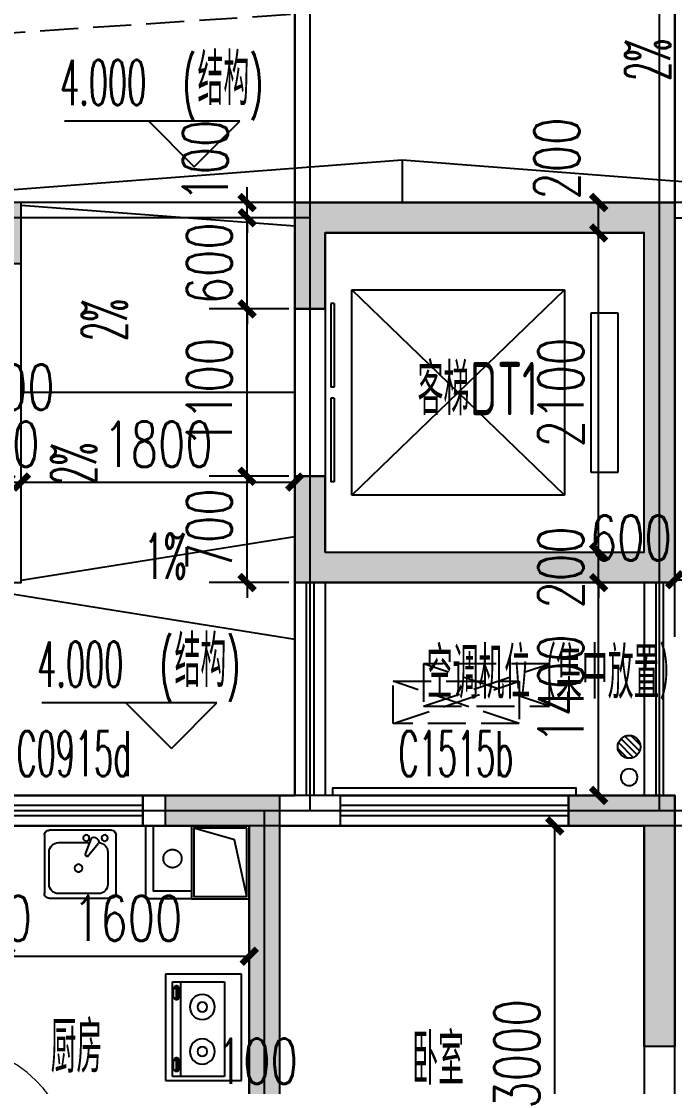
# Model space of a CAD drawing. Extents: x -59851 to 653804, y -249523 to 437614.
# Drawn here: x -21914 to -17614, y 75390 to 82398 of the extents above; entities that cross this region are included whole.
import ezdxf

# ---------------------------------------------------------------- set-up
doc = ezdxf.new("R2010")
doc.units = 0
doc.header["$LTSCALE"] = 1000
doc.header["$MEASUREMENT"] = 0
for name, pattern in [('CONTINOUS', [0]), ('DASH', [0.35, 0.25, -0.1]), ('PS', [3200, 1500, -200, 1500])]:
    doc.linetypes.add(name, pattern=pattern)
for name, color, linetype in [('_S-空调立管', 7, 'Continuous'), ('A-EVTR', 5, 'Continuous'), ('A-Lvtry（卫生间）', 5, 'Continuous'), ('A-Lvtry（厨房）', 5, 'CONTINOUS'), ('A-烟气道', 105, 'Continuous'), ('A-疏散距离', 105, 'DASH'), ('A-空调室外机', 5, 'DASH'), ('A-第三道尺寸线', 105, 'Continuous'), ('A-线脚看线', 9, 'Continuous'), ('AE-FLOR', 151, 'Continuous'), ('DIM_ELEV', 3, 'Continuous'), ('DIM_SYMB', 3, 'Continuous'), ('DOTE', 16, 'Continuous'), ('LABEL_PM', 7, 'Continuous'), ('mianji', 6, 'Continuous'), ('NL', 5, 'Continuous'), ('PS', 6, 'PS'), ('PUB_HATCH', 8, 'Continuous'), ('PUB_TEXT', 7, 'Continuous'), ('WALL', 2, 'Continuous'), ('WINDOW', 4, 'Continuous'), ('WINDOW_TEXT', 7, 'Continuous'), ('ys', 154, 'Continuous'), ('剪力墙', 6, 'Continuous'), ('栏杆', 142, 'Continuous')]:
    doc.layers.add(name, color=color, linetype=linetype)
doc.layers.add('A-area(算半面积)', color=23, linetype='Continuous', plot=False)
doc.styles.add('_TCH_DIM', font='SIMPLEX.shx', dxfattribs={"width": 0.7, "bigfont": 'GBCBIG.shx'})
doc.styles.add('_TCH_DIM_T3', font='SIMPLEX.shx', dxfattribs={"width": 0.705882, "bigfont": 'GBCBIG.shx'})
doc.styles.add('_TCH_WINDOW', font='SIMPLEX.shx', dxfattribs={"width": 0.7, "height": 3.5, "bigfont": 'GBCBIG.shx'})
doc.styles.get("Standard").update_dxf_attribs({"font": 'gbenor.shx', "width": 0.7, "bigfont": 'gbcbig.shx'})
doc.dimstyles.new('_TCH_ARCH&&100', dxfattribs={"dimtxt": 297.5, "dimasz": 100, "dimexe": 250, "dimexo": 300, "dimgap": 100, "dimtad": 1, "dimdec": 0, "dimzin": 0, "dimdsep": 46, "dimtxsty": '_TCH_DIM_T3', "dimblk": 'ARCHTICK', "dimcen": 0.09, "dimclrt": 7, "dimazin": 2, "dimtfac": 1, "dimtdec": 0, "dimtix": 1, "dimtmove": 2, "dimatfit": 3, "dimfxl": 0, "dimtolj": 1, "dimtzin": 0, "dimarcsym": 0})

# ---------------------------------------------------------------- blocks, each defined once
blk = doc.blocks.new('fdsfdsgfdsgb')
at = {"layer": 'mianji'}
for points in [[(-168508.2, 145088.3), (-174408.2, 145088.3), (-174408.2, 146588.3), (-180008.2, 146588.3), (-180008.2, 146788.3), (-180608.2, 146788.3), (-180608.2, 143488.3), (-182008.2, 143488.3), (-182008.2, 146588.3), (-189308.2, 146588.3), (-189308.2, 148188.3), (-189958.2, 148188.3), (-189958.1, 146588.3), (-193608.2, 146588.3), (-193608.2, 146788.3), (-194208.2, 146788.3), (-194208.2, 143488.3), (-195608.2, 143488.3), (-195608.2, 146788.3), (-196208.2, 146788.3)], [(-196808.2, 150288.3), (-186908.2, 150288.3), (-186908.2, 150088.3), (-186508.2, 150088.3), (-186508.2, 148188.3), (-189308.2, 148188.3), (-189308.2, 146588.3), (-184508.2, 146588.3), (-184508.2, 151988.3), (-186308.2, 151988.3), (-186308.2, 152188.3), (-186908.2, 152188.3), (-186908.2, 151988.3), (-196808.2, 151988.3)]]:
    blk.add_lwpolyline(points, dxfattribs=at)
for points in [[(-184508.2, 151788.3), (-184508.2, 150488.3), (-182008.2, 150488.3), (-182008.2, 152188.3), (-184108.2, 152188.3), (-184108.2, 151788.3)], [(-182008.2, 152188.3), (-182008.2, 150388.3), (-169908.2, 150388.3), (-169908.2, 146588.3), (-174408.2, 146588.3), (-174408.2, 145088.3), (-168508.2, 145088.3), (-168508.2, 151788.3), (-172408.2, 151788.3), (-172408.2, 152188.3)], [(-184508.2, 150488.3), (-184508.2, 147988.3), (-182008.2, 147988.3), (-182008.2, 150488.3)]]:
    blk.add_lwpolyline(points, close=True, dxfattribs=at)
blk = doc.blocks.new('zhouxianssceng0329')
at = {"layer": 'DOTE'}
for p, q in [((-20013.7, 143398.2), (-20013.7, 156469.4)), ((-17713.7, 143398.2), (-17713.7, 156469.4)), ((5501.3, 147398.2), (-22013.7, 147398.2)), ((-20013.7, 147298.2), (-44988.6, 147298.2)), ((-3313.7, 143398.2), (-44988.6, 143398.2)), ((-20313.7, 132089.9), (-20313.7, 143398.2)), ((5501.3, 143298.2), (-44988.6, 143298.2))]:
    blk.add_line(p, q, dxfattribs=at)
blk = doc.blocks.new('jgjlq030328')
at = {"layer": 'PUB_HATCH'}
for points in [[(-268835, 20511.9), (-268235, 20511.9), (-268235, 20911.9), (-268835, 20911.9)], [(-266435, 20211.9), (-266435, 20911.9), (-263935, 20911.9), (-263935, 18411.9), (-266435, 18411.9), (-266435, 19111.9), (-266235, 19111.9), (-266235, 18611.9), (-264135, 18611.9), (-264135, 20711.9), (-266235, 20711.9), (-266235, 20211.9)], [(-267135, 13911.9), (-266735, 13911.9), (-266735, 16811.9), (-267285, 16811.9), (-267285, 17011.9), (-266535, 17011.9), (-266535, 13711.9), (-266735, 13711.9), (-267135, 13711.9)], [(-264635, 17011.9), (-263935, 17011.9), (-263935, 15361.9), (-264135, 15361.9), (-264135, 16811.9), (-264635, 16811.9)]]:
    blk.add_hatch(color=256, dxfattribs=at).paths.add_polyline_path(points)
at = {"layer": '剪力墙'}
for points in [[(-268835, 20511.9), (-268235, 20511.9), (-268235, 20911.9), (-268835, 20911.9)], [(-266435, 20211.9), (-266435, 20911.9), (-263935, 20911.9), (-263935, 18411.9), (-266435, 18411.9), (-266435, 19111.9), (-266235, 19111.9), (-266235, 18611.9), (-264135, 18611.9), (-264135, 20711.9), (-266235, 20711.9), (-266235, 20211.9)], [(-267135, 13911.9), (-266735, 13911.9), (-266735, 16811.9), (-267285, 16811.9), (-267285, 17011.9), (-266535, 17011.9), (-266535, 13711.9), (-266735, 13711.9), (-267135, 13711.9)], [(-264635, 17011.9), (-263935, 17011.9), (-263935, 15361.9), (-264135, 15361.9), (-264135, 16811.9), (-264635, 16811.9)]]:
    blk.add_lwpolyline(points, close=True, dxfattribs=at)
blk = doc.blocks.new('ssxianjiao0329')
at = {"layer": 'A-线脚看线'}
blk.add_lwpolyline([(-19863.7, 143498.2), (-19863.7, 143548.2), (-18263.7, 143548.2), (-18263.7, 143498.2)], dxfattribs=at)
blk = doc.blocks.new('ktswaj')
at = {"linetype": 'DASH'}
blk.add_lwpolyline([(15990.1, 179082.6), (15990.1, 178253.3), (16268.4, 178253.3), (16268.4, 179082.6)], close=True, dxfattribs=at)
for points in [[(15990.1, 179082.6), (16268.4, 178253.3)], [(15990.1, 178253.3), (16268.4, 179082.6)]]:
    blk.add_lwpolyline(points, dxfattribs=at)
blk = doc.blocks.new('$DORLIB2D$00000127')
at = {"color": 0}
for points in [[(-0.5333, 0.7949), (-0.5333, 0.6904)], [(-0.0333, 0.7949), (-0.5333, 0.7949)], [(-0.0333, 0.7949), (-0.0333, 0.6904)], [(0.5333, 0.7949), (0.0333, 0.7949)], [(0.0333, 0.7949), (0.0333, 0.6904)], [(0.5333, 0.7949), (0.5333, 0.6904)], [(-0.0333, 0.6904), (-0.5333, 0.6904)], [(0.5333, 0.6904), (0.0333, 0.6904)], [(0.5, 0.5), (-0.5, 0.5)]]:
    blk.add_lwpolyline(points, dxfattribs=at)
blk = doc.blocks.new('3-122')
at = {"layer": 'A-EVTR'}
for p, q in [((-141497, 86073.2), (-141497, 87423.2)), ((-141497, 87423.2), (-140097, 87423.2)), ((-140097, 86073.2), (-141497, 87423.2)), ((-141497, 86073.2), (-140097, 87423.2)), ((-140097, 87423.2), (-140097, 86073.2)), ((-139922, 86223.2), (-139922, 87273.2)), ((-139922, 87273.2), (-139747, 87273.2)), ((-139747, 87273.2), (-139747, 86223.2)), ((-139747, 86223.2), (-139922, 86223.2)), ((-140097, 86073.2), (-141497, 86073.2))]:
    blk.add_line(p, q, dxfattribs=at)
at = {"layer": 'AE-FLOR'}
for points in [[(-146672, 85498.2), (-143672, 85498.2), (-143672, 87598.2)], [(-141872, 85498.2), (-141872, 84098.2)], [(-141672, 85498.2), (-141672, 84098.2)], [(-139572, 85498.2), (-139572, 84098.2)]]:
    blk.add_lwpolyline(points, dxfattribs=at)
at = {"layer": 'DIM_ELEV'}
for p, q in [((-142233.3, 88533.9), (-143386.6, 88533.9)), ((-142533.3, 88233.9), (-142833.3, 88533.9)), ((-142533.3, 88233.9), (-142233.3, 88533.9)), ((-142384.3, 84707.4), (-143537.6, 84707.4)), ((-142684.3, 84407.4), (-142984.3, 84707.4)), ((-142684.3, 84407.4), (-142384.3, 84707.4))]:
    blk.add_line(p, q, dxfattribs=at)
at = {"layer": 'WALL'}
for p, q in [((-141872, 87998.2), (-139372, 87998.2)), ((-141872, 87998.2), (-141872, 87298.2)), ((-139372, 85498.2), (-139372, 87998.2)), ((-141672, 87798.2), (-139572, 87798.2)), ((-141672, 87298.2), (-141672, 87798.2)), ((-139572, 85698.2), (-139572, 87798.2)), ((-141872, 87298.2), (-141672, 87298.2)), ((-141672, 86198.2), (-141872, 86198.2)), ((-141872, 86198.2), (-141872, 85498.2)), ((-141672, 85698.2), (-141672, 86198.2)), ((-141672, 85698.2), (-139572, 85698.2)), ((-141872, 85498.2), (-139372, 85498.2))]:
    blk.add_line(p, q, dxfattribs=at)
at = {"layer": '栏杆'}
for points in [[(-141797, 85498.2), (-141797, 84098.2)], [(-141747, 85498.2), (-141747, 84098.2)], [(-139497, 85498.2), (-139497, 84098.2)], [(-139447, 85498.2), (-139447, 84098.2)]]:
    blk.add_lwpolyline(points, dxfattribs=at)
at = {"layer": 'A-空调室外机', "rotation": 90}
blk.add_blockref('ktswaj', (38057.3, 68695.7), dxfattribs=at)
at = {"layer": 'WINDOW', "xscale": -1100, "yscale": 200, "zscale": 1100, "rotation": 270}
blk.add_blockref('$DORLIB2D$00000127', (-141772, 86748.2), dxfattribs=at)
at = {"layer": 'PUB_TEXT', "style": '_TCH_DIM'}
for s, height, width, p in [('结构', 337.59, 0.7, (-142512.4, 88638.9)), ('4.000', 297.5, 0.494118, (-143416.6, 88638.9)), ('(', 297.5, 0.494118, (-142610.4, 88638.9)), (')', 297.5, 0.494118, (-142168.3, 88638.9)), ('(', 297.5, 0.494118, (-142761.4, 84812.4)), ('结构', 337.59, 0.7, (-142663.4, 84812.4)), (')', 297.5, 0.494118, (-142319.3, 84812.4)), ('4.000', 297.5, 0.494118, (-143567.6, 84812.4))]:
    blk.add_text(s, height=height, dxfattribs=dict(at, width=width)).set_placement(p)
at = {"layer": 'PUB_TEXT', "width": 0.7}
for s, height, p in [('客梯', 337.59, (-141064.1, 86599.6)), ('DT1', 350, (-140720, 86599.6)), ('空调机位（集中放置）', 337.59, (-141003.6, 84734.2))]:
    blk.add_text(s, height=height, dxfattribs=at).set_placement(p)
blk = doc.blocks.new('_LV13')
at = {"color": 0}
for p, q in [((-0.071, 0.495), (-0.495, 0.071)), ((0.183, 0.465), (-0.465, -0.183)), ((0.354, 0.354), (-0.354, -0.354)), ((0.465, 0.183), (-0.183, -0.465)), ((0.495, -0.071), (0.071, -0.495))]:
    blk.add_line(p, q, dxfattribs=at)
blk.add_circle((0, 0), 0.5)
blk = doc.blocks.new('jfdsjajkjkjkjkh')
at = {"layer": '_S-空调立管'}
blk.add_lwpolyline([(-17913.7, 146763.3, 1), (-17913.7, 146653.3, 1)], format="xyb", close=True, dxfattribs=at)
at = {"layer": 'NL', "ltscale": 0.5, "extrusion": (0, 0, -1), "xscale": -150, "yscale": 150, "zscale": -150, "rotation": 270}
blk.add_blockref('_LV13', (17913.7, 146908.3), dxfattribs=at)
blk = doc.blocks.new('zt1')
at = {"layer": 'A-Lvtry（卫生间）', "linetype": 'Continuous'}
for p, q in [((-700, 0), (0, 0)), ((-700, -500), (-700, 0)), ((0, 0), (0, -500)), ((0, -500), (-700, -500))]:
    blk.add_line(p, q, dxfattribs=at)
at = {"layer": 'A-Lvtry（卫生间）'}
for p, q in [((-673.5, -113.1), (-673.5, -455.5)), ((-50.7, -113.1), (-673.5, -113.1)), ((-50.7, -455.5), (-50.7, -113.1)), ((-673.5, -399.8), (-50.7, -399.8)), ((-673.5, -455.5), (-50.7, -455.5)), ((-640.9, -422.1), (-640.8, -433.8)), ((-565.7, -431.5), (-630.4, -431.5)), ((-630.4, -431.5), (-630.4, -448.2)), ((-630.4, -448.2), (-565.7, -448.2)), ((-565.7, -448.2), (-565.7, -431.5)), ((-549.1, -423.2), (-549.1, -433.7)), ((-167.9, -422.1), (-167.8, -433.8)), ((-157.4, -431.5), (-157.4, -448.2)), ((-92.7, -431.5), (-157.4, -431.5)), ((-157.4, -448.2), (-92.7, -448.2)), ((-92.7, -448.2), (-92.7, -431.5)), ((-76.1, -423.2), (-76.1, -433.7))]:
    blk.add_line(p, q, dxfattribs=at)
for points in [[(-549.1, -423.2, 0.259034), (-551, -419.8, 0.076276), (-562.5, -414.9, 0.036515), (-576.1, -412.4, 0.026615), (-594.9, -411.4, 0.026615), (-613.8, -412.4, 0.036515), (-627.3, -414.9, 0.076276), (-638.9, -419.8, 0.259034), (-640.8, -423.2, 0.078462), (-640.6, -424.5, 0.056762)], [(-76.1, -423.2, 0.259034), (-78, -419.8, 0.076276), (-89.5, -414.9, 0.036515), (-103.1, -412.4, 0.026615), (-121.9, -411.4, 0.026615), (-140.8, -412.4, 0.036515), (-154.3, -414.9, 0.076276), (-165.9, -419.8, 0.259034), (-167.8, -423.2, 0.078462), (-167.6, -424.5, 0.056762)], [(-549.1, -433.7, 0.259034), (-551, -430.3, 0.076276), (-562.5, -425.4, 0.036515), (-576.1, -422.9, 0.026615), (-594.9, -421.9, 0.026615), (-613.8, -422.9, 0.036515), (-627.3, -425.4, 0.076276), (-638.9, -430.3, 0.259034), (-640.8, -433.7, 0.259034), (-638.9, -437.2, 0.056762), (-630.4, -441.2, 0.036515)], [(-565.7, -442.9, 0.008736), (-562.5, -442.1, 0.076276), (-551, -437.2, 0.259034), (-549.1, -433.7, 0.259034)], [(-76.1, -433.7, 0.259034), (-78, -430.3, 0.076276), (-89.5, -425.4, 0.036515), (-103.1, -422.9, 0.026615), (-121.9, -421.9, 0.026615), (-140.8, -422.9, 0.036515), (-154.3, -425.4, 0.076276), (-165.9, -430.3, 0.259034), (-167.8, -433.7, 0.259034), (-165.9, -437.2, 0.056762), (-157.4, -441.2, 0.036515)], [(-92.7, -442.9, 0.008736), (-89.5, -442.1, 0.076276), (-78, -437.2, 0.259034), (-76.1, -433.7, 0.259034)]]:
    blk.add_lwpolyline(points, format="xyb", dxfattribs=at)
at = {"layer": 'A-Lvtry（卫生间）', "linetype": 'Continuous'}
for centre, radius in [((-508.4, -258.5), 82.5), ((-215.8, -258.5), 82.5), ((-508.4, -258.5), 31.6), ((-215.8, -258.5), 31.6)]:
    blk.add_circle(centre, radius, dxfattribs=at)
at = {"layer": 'A-Lvtry（卫生间）', "width": 0.8, "flags": 9}
for tag in ['YSIZE', 'XSIZE']:
    blk.add_attdef(tag, (-350, 0), '', height=0.5, dxfattribs=at)
blk = doc.blocks.new('t4')
at = {"layer": 'A-Lvtry（卫生间）'}
for p, q in [((3876514.8, 2551819.5), (3876514.8, 2552229.1)), ((3876545.3, 2552259.6), (3876931.4, 2552259.6)), ((3876961.9, 2552229.1), (3876961.9, 2551819.5)), ((3876545.3, 2552144.6), (3876545.3, 2551880.5)), ((3876819.6, 2552205.6), (3876606.3, 2552205.6)), ((3876790.3, 2552072.2), (3876875.1, 2552142)), ((3876903.3, 2552093.1), (3876800.4, 2552054.6)), ((3876880.6, 2551880.5), (3876880.6, 2552084.6)), ((3876913.8, 2552122.3), (3876905.6, 2552136.5)), ((3876800.4, 2552054.6), (3876790.3, 2552072.2)), ((3876606.3, 2551819.5), (3876819.6, 2551819.5)), ((3876931.4, 2551789), (3876545.3, 2551789))]:
    blk.add_line(p, q, dxfattribs=at)
for centre, major_axis, start_param, end_param in [((3876545.3, 2552229.1), (-21.6, 21.6), -0.785398, 0.785398), ((3876931.4, 2552229.1), (-21.6, 21.6), 3.926991, 5.497787), ((3876606.3, 2552144.6), (-43.1, 43.1), -0.785398, 0.785398), ((3876819.6, 2552144.6), (43.1, 43.1), 5.497787, 7.068583), ((3876888, 2552126.3), (14.4, 14.4), 6.021386, 7.757331), ((3876911.1, 2552185.3), (-14.4, 14.4), 4.712389, 10.995574), ((3876911.1, 2552063.4), (14.4, 14.4), 6.283185283893945, 12.56637059107353), ((3876896.2, 2552112.2), (-14.4, 14.4), 2.714645, 4.45059), ((3876713, 2552012.6), (18, 18), 6.283185283897186, 12.56637059107677), ((3876606.3, 2551880.5), (-43.1, 43.1), 0.785398, 2.356194), ((3876819.6, 2551880.5), (-43.1, 43.1), 2.356194, 3.926991), ((3876545.3, 2551819.5), (21.6, 21.6), 2.356194, 3.926991), ((3876931.4, 2551819.5), (-21.6, 21.6), 2.356194, 3.926991)]:
    blk.add_ellipse(centre, major_axis=major_axis, ratio=1, start_param=start_param, end_param=end_param, dxfattribs=at)
blk = doc.blocks.new('_ArchTick')
at = {"color": 0, "linetype": 'ByBlock', "const_width": 0.4}
blk.add_lwpolyline([(-0.5, -0.5), (0.5, 0.5)], dxfattribs=at)
blk = doc.blocks.new('*D959')
at = {"layer": 'A-第三道尺寸线', "color": 0, "lineweight": -2, "transparency": 16777216}
for p, q in [((-22213.7, 76074.7), (-22213.7, 76499)), ((-22013.7, 76074.7), (-22013.7, 76499)), ((-22213.7, 76249), (-22313.7, 76249)), ((-22213.7, 76249), (-22013.7, 76249)), ((-22013.7, 76249), (-21913.7, 76249))]:
    blk.add_line(p, q, dxfattribs=at)
at = {"layer": 'Defpoints', "color": 0, "transparency": 16777216}
for p in [(-22013.7, 76249), (-22213.7, 75774.7), (-22013.7, 75774.7)]:
    blk.add_point(p, dxfattribs=at)
at = {"layer": 'A-第三道尺寸线', "color": 0, "lineweight": -2, "transparency": 16777216, "xscale": 100, "yscale": 100, "zscale": 100}
blk.add_blockref('_ArchTick', (-22213.7, 76249), dxfattribs=at)
at = {"layer": 'A-第三道尺寸线', "color": 0, "lineweight": -2, "transparency": 16777216, "xscale": 100, "yscale": 100, "zscale": 100, "rotation": 180}
blk.add_blockref('_ArchTick', (-22013.7, 76249), dxfattribs=at)
at = {"layer": 'A-第三道尺寸线', "color": 7, "transparency": 16777216, "insert": (-22113.7, 76497.8), "char_height": 297.5, "attachment_point": 5, "style": '_TCH_DIM_T3'}
blk.add_mtext('\\A1;200', dxfattribs=at)
blk = doc.blocks.new('*D960')
at = {"layer": 'A-第三道尺寸线', "color": 0, "lineweight": -2, "transparency": 16777216}
for p, q in [((-22013.7, 76074.7), (-22013.7, 76499)), ((-20413.7, 76074.7), (-20413.7, 76499)), ((-22013.7, 76249), (-20413.7, 76249))]:
    blk.add_line(p, q, dxfattribs=at)
at = {"layer": 'Defpoints', "color": 0, "transparency": 16777216}
for p in [(-20413.7, 76249), (-22013.7, 75774.7), (-20413.7, 75774.7)]:
    blk.add_point(p, dxfattribs=at)
at = {"layer": 'A-第三道尺寸线', "color": 0, "lineweight": -2, "transparency": 16777216, "xscale": 100, "yscale": 100, "zscale": 100, "rotation": 180}
blk.add_blockref('_ArchTick', (-22013.7, 76249), dxfattribs=at)
at = {"layer": 'A-第三道尺寸线', "color": 0, "lineweight": -2, "transparency": 16777216, "xscale": 100, "yscale": 100, "zscale": 100}
blk.add_blockref('_ArchTick', (-20413.7, 76249), dxfattribs=at)
at = {"layer": 'A-第三道尺寸线', "color": 7, "transparency": 16777216, "insert": (-21213.7, 76497.8), "char_height": 297.5, "attachment_point": 5, "style": '_TCH_DIM_T3'}
blk.add_mtext('\\A1;1600', dxfattribs=at)
blk = doc.blocks.new('*D964')
at = {"layer": 'A-第三道尺寸线', "color": 0, "lineweight": -2, "transparency": 16777216}
for p, q in [((-20413.7, 74588.2), (-20413.7, 75182.5)), ((-20313.7, 74588.2), (-20313.7, 75182.5)), ((-20413.7, 74932.5), (-20513.7, 74932.5)), ((-20413.7, 74932.5), (-20313.7, 74932.5)), ((-20313.7, 74932.5), (-20213.7, 74932.5))]:
    blk.add_line(p, q, dxfattribs=at)
at = {"layer": 'Defpoints', "color": 0, "transparency": 16777216}
for p in [(-20313.7, 74932.5), (-20413.7, 74288.2), (-20313.7, 74288.2)]:
    blk.add_point(p, dxfattribs=at)
at = {"layer": 'A-第三道尺寸线', "color": 0, "lineweight": -2, "transparency": 16777216, "xscale": 100, "yscale": 100, "zscale": 100}
blk.add_blockref('_ArchTick', (-20413.7, 74932.5), dxfattribs=at)
at = {"layer": 'A-第三道尺寸线', "color": 0, "lineweight": -2, "transparency": 16777216, "xscale": 100, "yscale": 100, "zscale": 100, "rotation": 180}
blk.add_blockref('_ArchTick', (-20313.7, 74932.5), dxfattribs=at)
at = {"layer": 'A-第三道尺寸线', "color": 7, "transparency": 16777216, "insert": (-20363.7, 75557.5), "char_height": 297.5, "attachment_point": 5, "style": '_TCH_DIM_T3'}
blk.add_mtext('\\A1;100', dxfattribs=at)
blk = doc.blocks.new('*D966')
at = {"layer": 'A-第三道尺寸线', "color": 0, "lineweight": -2, "transparency": 16777216}
for p, q in [((-18113.7, 77105.7), (-18653.5, 77105.7)), ((-18403.5, 74105.7), (-18403.5, 77105.7)), ((-18113.7, 74105.7), (-18653.5, 74105.7))]:
    blk.add_line(p, q, dxfattribs=at)
at = {"layer": 'Defpoints', "color": 0, "transparency": 16777216}
for p in [(-18403.5, 77105.7), (-17813.7, 77105.7), (-17813.7, 74105.7)]:
    blk.add_point(p, dxfattribs=at)
at = {"layer": 'A-第三道尺寸线', "color": 0, "lineweight": -2, "transparency": 16777216, "xscale": 100, "yscale": 100, "zscale": 100}
for p, rotation in [((-18403.5, 77105.7), 90), ((-18403.5, 74105.7), 270)]:
    blk.add_blockref('_ArchTick', p, dxfattribs=dict(at, rotation=rotation))
at = {"layer": 'A-第三道尺寸线', "color": 7, "transparency": 16777216, "insert": (-18652.3, 75605.7), "char_height": 297.5, "attachment_point": 5, "rotation": 90, "style": '_TCH_DIM_T3'}
blk.add_mtext('\\A1;3000', dxfattribs=at)
blk = doc.blocks.new('*D2018')
at = {"layer": 'A-第三道尺寸线', "color": 0, "lineweight": -2, "transparency": 16777216}
for p, q in [((-18791.2, 81205.7), (-17864.3, 81205.7)), ((-18114.3, 81005.7), (-18114.3, 81205.7)), ((-18791.2, 81005.7), (-17864.3, 81005.7))]:
    blk.add_line(p, q, dxfattribs=at)
at = {"layer": 'Defpoints', "color": 0, "transparency": 16777216}
for p in [(-19091.2, 81205.7), (-18114.3, 81205.7), (-19091.2, 81005.7)]:
    blk.add_point(p, dxfattribs=at)
at = {"layer": 'A-第三道尺寸线', "color": 0, "lineweight": -2, "transparency": 16777216, "xscale": 100, "yscale": 100, "zscale": 100}
for p, rotation in [((-18114.3, 81205.7), 90), ((-18114.3, 81005.7), 270)]:
    blk.add_blockref('_ArchTick', p, dxfattribs=dict(at, rotation=rotation))
at = {"layer": 'A-第三道尺寸线', "color": 7, "transparency": 16777216, "insert": (-18389.3, 81494.7), "char_height": 297.5, "attachment_point": 5, "rotation": 90, "style": '_TCH_DIM_T3'}
blk.add_mtext('\\A1;200', dxfattribs=at)
blk = doc.blocks.new('*D2019')
at = {"layer": 'A-第三道尺寸线', "color": 0, "lineweight": -2, "transparency": 16777216}
for p, q in [((-18791.2, 81005.7), (-17864.3, 81005.7)), ((-18114.3, 78905.7), (-18114.3, 81005.7)), ((-18791.2, 78905.7), (-17864.3, 78905.7))]:
    blk.add_line(p, q, dxfattribs=at)
at = {"layer": 'Defpoints', "color": 0, "transparency": 16777216}
for p in [(-19091.2, 81005.7), (-18114.3, 81005.7), (-19091.2, 78905.7)]:
    blk.add_point(p, dxfattribs=at)
at = {"layer": 'A-第三道尺寸线', "color": 0, "lineweight": -2, "transparency": 16777216, "xscale": 100, "yscale": 100, "zscale": 100}
for p, rotation in [((-18114.3, 81005.7), 90), ((-18114.3, 78905.7), 270)]:
    blk.add_blockref('_ArchTick', p, dxfattribs=dict(at, rotation=rotation))
at = {"layer": 'A-第三道尺寸线', "color": 7, "transparency": 16777216, "insert": (-18363, 79955.7), "char_height": 297.5, "attachment_point": 5, "rotation": 90, "style": '_TCH_DIM_T3'}
blk.add_mtext('\\A1;2100', dxfattribs=at)
blk = doc.blocks.new('*D2020')
at = {"layer": 'A-第三道尺寸线', "color": 0, "lineweight": -2, "transparency": 16777216}
for p, q in [((-18114.3, 78905.7), (-18114.3, 79005.7)), ((-18791.2, 78905.7), (-17864.3, 78905.7)), ((-18114.3, 78705.7), (-18114.3, 78905.7)), ((-18791.2, 78705.7), (-17864.3, 78705.7)), ((-18114.3, 78705.7), (-18114.3, 78605.7))]:
    blk.add_line(p, q, dxfattribs=at)
at = {"layer": 'Defpoints', "color": 0, "transparency": 16777216}
for p in [(-19091.2, 78905.7), (-18114.3, 78905.7), (-19091.2, 78705.7)]:
    blk.add_point(p, dxfattribs=at)
at = {"layer": 'A-第三道尺寸线', "color": 0, "lineweight": -2, "transparency": 16777216, "xscale": 100, "yscale": 100, "zscale": 100}
for p, rotation in [((-18114.3, 78905.7), 270), ((-18114.3, 78705.7), 90)]:
    blk.add_blockref('_ArchTick', p, dxfattribs=dict(at, rotation=rotation))
at = {"layer": 'A-第三道尺寸线', "color": 7, "transparency": 16777216, "insert": (-18363, 78805.7), "char_height": 297.5, "attachment_point": 5, "rotation": 90, "style": '_TCH_DIM_T3'}
blk.add_mtext('\\A1;200', dxfattribs=at)
blk = doc.blocks.new('*D2021')
at = {"layer": 'A-第三道尺寸线', "color": 0, "lineweight": -2, "transparency": 16777216}
for p, q in [((-18791.2, 78705.7), (-17864.3, 78705.7)), ((-18114.3, 77305.7), (-18114.3, 78705.7)), ((-18791.2, 77305.7), (-17864.3, 77305.7))]:
    blk.add_line(p, q, dxfattribs=at)
at = {"layer": 'Defpoints', "color": 0, "transparency": 16777216}
for p in [(-19091.2, 78705.7), (-18114.3, 78705.7), (-19091.2, 77305.7)]:
    blk.add_point(p, dxfattribs=at)
at = {"layer": 'A-第三道尺寸线', "color": 0, "lineweight": -2, "transparency": 16777216, "xscale": 100, "yscale": 100, "zscale": 100}
for p, rotation in [((-18114.3, 78705.7), 90), ((-18114.3, 77305.7), 270)]:
    blk.add_blockref('_ArchTick', p, dxfattribs=dict(at, rotation=rotation))
at = {"layer": 'A-第三道尺寸线', "color": 7, "transparency": 16777216, "insert": (-18363, 78005.7), "char_height": 297.5, "attachment_point": 5, "rotation": 90, "style": '_TCH_DIM_T3'}
blk.add_mtext('\\A1;1400', dxfattribs=at)
blk = doc.blocks.new('*D2033')
at = {"layer": 'A-第三道尺寸线', "color": 0, "lineweight": -2, "transparency": 16777216}
for p, q in [((-17613.7, 78348.2), (-17613.7, 78974.5)), ((-17013.7, 78348.2), (-17013.7, 78974.5)), ((-17613.7, 78724.5), (-17013.7, 78724.5))]:
    blk.add_line(p, q, dxfattribs=at)
at = {"layer": 'Defpoints', "color": 0, "transparency": 16777216}
for p in [(-17013.7, 78724.5), (-17613.7, 78048.2), (-17013.7, 78048.2)]:
    blk.add_point(p, dxfattribs=at)
at = {"layer": 'A-第三道尺寸线', "color": 0, "lineweight": -2, "transparency": 16777216, "xscale": 100, "yscale": 100, "zscale": 100, "rotation": 180}
blk.add_blockref('_ArchTick', (-17613.7, 78724.5), dxfattribs=at)
at = {"layer": 'A-第三道尺寸线', "color": 0, "lineweight": -2, "transparency": 16777216, "xscale": 100, "yscale": 100, "zscale": 100}
blk.add_blockref('_ArchTick', (-17013.7, 78724.5), dxfattribs=at)
at = {"layer": 'A-第三道尺寸线', "color": 7, "transparency": 16777216, "insert": (-17902.7, 78999.5), "char_height": 297.5, "attachment_point": 5, "style": '_TCH_DIM_T3'}
blk.add_mtext('\\A1;600', dxfattribs=at)
blk = doc.blocks.new('*D2051')
at = {"layer": 'A-第三道尺寸线', "color": 0, "lineweight": -2, "transparency": 16777216}
for p, q in [((-20427.5, 81205.7), (-20427.5, 81305.7)), ((-20153.5, 81205.7), (-20677.5, 81205.7)), ((-20427.5, 81105.7), (-20427.5, 81205.7)), ((-20153.5, 81105.7), (-20677.5, 81105.7)), ((-20427.5, 81105.7), (-20427.5, 81005.7))]:
    blk.add_line(p, q, dxfattribs=at)
at = {"layer": 'Defpoints', "color": 0, "transparency": 16777216}
for p in [(-20427.5, 81205.7), (-19853.5, 81205.7), (-19853.5, 81105.7)]:
    blk.add_point(p, dxfattribs=at)
at = {"layer": 'A-第三道尺寸线', "color": 0, "lineweight": -2, "transparency": 16777216, "xscale": 100, "yscale": 100, "zscale": 100}
for p, rotation in [((-20427.5, 81205.7), 270), ((-20427.5, 81105.7), 90)]:
    blk.add_blockref('_ArchTick', p, dxfattribs=dict(at, rotation=rotation))
at = {"layer": 'A-第三道尺寸线', "color": 7, "transparency": 16777216, "insert": (-20702.5, 81480.7), "char_height": 297.5, "attachment_point": 5, "rotation": 90, "style": '_TCH_DIM_T3'}
blk.add_mtext('\\A1;100', dxfattribs=at)
blk = doc.blocks.new('*D2052')
at = {"layer": 'A-第三道尺寸线', "color": 0, "lineweight": -2, "transparency": 16777216}
for p, q in [((-20427.5, 81105.7), (-20427.5, 81205.7)), ((-20153.5, 81105.7), (-20677.5, 81105.7)), ((-20427.5, 80505.7), (-20427.5, 81105.7)), ((-20153.5, 80505.7), (-20677.5, 80505.7)), ((-20427.5, 80505.7), (-20427.5, 80405.7))]:
    blk.add_line(p, q, dxfattribs=at)
at = {"layer": 'Defpoints', "color": 0, "transparency": 16777216}
for p in [(-20427.5, 81105.7), (-19853.5, 81105.7), (-19853.5, 80505.7)]:
    blk.add_point(p, dxfattribs=at)
at = {"layer": 'A-第三道尺寸线', "color": 0, "lineweight": -2, "transparency": 16777216, "xscale": 100, "yscale": 100, "zscale": 100}
for p, rotation in [((-20427.5, 81105.7), 270), ((-20427.5, 80505.7), 90)]:
    blk.add_blockref('_ArchTick', p, dxfattribs=dict(at, rotation=rotation))
at = {"layer": 'A-第三道尺寸线', "color": 7, "transparency": 16777216, "insert": (-20676.3, 80805.7), "char_height": 297.5, "attachment_point": 5, "rotation": 90, "style": '_TCH_DIM_T3'}
blk.add_mtext('\\A1;600', dxfattribs=at)
blk = doc.blocks.new('*D2053')
at = {"layer": 'A-第三道尺寸线', "color": 0, "lineweight": -2, "transparency": 16777216}
for p, q in [((-20153.5, 80505.7), (-20677.5, 80505.7)), ((-20427.5, 79405.7), (-20427.5, 80505.7)), ((-20153.5, 79405.7), (-20677.5, 79405.7))]:
    blk.add_line(p, q, dxfattribs=at)
at = {"layer": 'Defpoints', "color": 0, "transparency": 16777216}
for p in [(-20427.5, 80505.7), (-19853.5, 80505.7), (-19853.5, 79405.7)]:
    blk.add_point(p, dxfattribs=at)
at = {"layer": 'A-第三道尺寸线', "color": 0, "lineweight": -2, "transparency": 16777216, "xscale": 100, "yscale": 100, "zscale": 100}
for p, rotation in [((-20427.5, 80505.7), 90), ((-20427.5, 79405.7), 270)]:
    blk.add_blockref('_ArchTick', p, dxfattribs=dict(at, rotation=rotation))
at = {"layer": 'A-第三道尺寸线', "color": 7, "transparency": 16777216, "insert": (-20676.3, 79955.7), "char_height": 297.5, "attachment_point": 5, "rotation": 90, "style": '_TCH_DIM_T3'}
blk.add_mtext('\\A1;1100', dxfattribs=at)
blk = doc.blocks.new('*D2054')
at = {"layer": 'A-第三道尺寸线', "color": 0, "lineweight": -2, "transparency": 16777216}
for p, q in [((-20427.5, 79405.7), (-20427.5, 79505.7)), ((-20153.5, 79405.7), (-20677.5, 79405.7)), ((-20427.5, 78705.7), (-20427.5, 79405.7)), ((-20153.5, 78705.7), (-20677.5, 78705.7)), ((-20427.5, 78705.7), (-20427.5, 78605.7))]:
    blk.add_line(p, q, dxfattribs=at)
at = {"layer": 'Defpoints', "color": 0, "transparency": 16777216}
for p in [(-20427.5, 79405.7), (-19853.5, 79405.7), (-19853.5, 78705.7)]:
    blk.add_point(p, dxfattribs=at)
at = {"layer": 'A-第三道尺寸线', "color": 0, "lineweight": -2, "transparency": 16777216, "xscale": 100, "yscale": 100, "zscale": 100}
for p, rotation in [((-20427.5, 79405.7), 270), ((-20427.5, 78705.7), 90)]:
    blk.add_blockref('_ArchTick', p, dxfattribs=dict(at, rotation=rotation))
at = {"layer": 'A-第三道尺寸线', "color": 7, "transparency": 16777216, "insert": (-20676.3, 79055.7), "char_height": 297.5, "attachment_point": 5, "rotation": 90, "style": '_TCH_DIM_T3'}
blk.add_mtext('\\A1;700', dxfattribs=at)
blk = doc.blocks.new('*D2094')
at = {"layer": 'A-第三道尺寸线', "color": 0, "lineweight": -2, "transparency": 16777216}
for p, q in [((-22113.7, 79003.6), (-22113.7, 79617)), ((-22013.7, 79003.6), (-22013.7, 79617)), ((-22113.7, 79367), (-22213.7, 79367)), ((-22113.7, 79367), (-22013.7, 79367)), ((-22013.7, 79367), (-21913.7, 79367))]:
    blk.add_line(p, q, dxfattribs=at)
at = {"layer": 'Defpoints', "color": 0, "transparency": 16777216}
for p in [(-22013.7, 79367), (-22113.7, 78703.6), (-22013.7, 78703.6)]:
    blk.add_point(p, dxfattribs=at)
at = {"layer": 'A-第三道尺寸线', "color": 0, "lineweight": -2, "transparency": 16777216, "xscale": 100, "yscale": 100, "zscale": 100}
blk.add_blockref('_ArchTick', (-22113.7, 79367), dxfattribs=at)
at = {"layer": 'A-第三道尺寸线', "color": 0, "lineweight": -2, "transparency": 16777216, "xscale": 100, "yscale": 100, "zscale": 100, "rotation": 180}
blk.add_blockref('_ArchTick', (-22013.7, 79367), dxfattribs=at)
at = {"layer": 'A-第三道尺寸线', "color": 7, "transparency": 16777216, "insert": (-22063.7, 79615.7), "char_height": 297.5, "attachment_point": 5, "style": '_TCH_DIM_T3'}
blk.add_mtext('\\A1;100', dxfattribs=at)
blk = doc.blocks.new('*D2095')
at = {"layer": 'A-第三道尺寸线', "color": 0, "lineweight": -2, "transparency": 16777216}
for p, q in [((-22013.7, 79003.6), (-22013.7, 79617)), ((-21913.7, 79003.6), (-21913.7, 79617)), ((-22013.7, 79367), (-22113.7, 79367)), ((-22013.7, 79367), (-21913.7, 79367)), ((-21913.7, 79367), (-21813.7, 79367))]:
    blk.add_line(p, q, dxfattribs=at)
at = {"layer": 'Defpoints', "color": 0, "transparency": 16777216}
for p in [(-21913.7, 79367), (-22013.7, 78703.6), (-21913.7, 78703.6)]:
    blk.add_point(p, dxfattribs=at)
at = {"layer": 'A-第三道尺寸线', "color": 0, "lineweight": -2, "transparency": 16777216, "xscale": 100, "yscale": 100, "zscale": 100}
blk.add_blockref('_ArchTick', (-22013.7, 79367), dxfattribs=at)
at = {"layer": 'A-第三道尺寸线', "color": 0, "lineweight": -2, "transparency": 16777216, "xscale": 100, "yscale": 100, "zscale": 100, "rotation": 180}
blk.add_blockref('_ArchTick', (-21913.7, 79367), dxfattribs=at)
at = {"layer": 'A-第三道尺寸线', "color": 7, "transparency": 16777216, "insert": (-21963.7, 79992), "char_height": 297.5, "attachment_point": 5, "style": '_TCH_DIM_T3'}
blk.add_mtext('\\A1;100', dxfattribs=at)
blk = doc.blocks.new('*D2096')
at = {"layer": 'A-第三道尺寸线', "color": 0, "lineweight": -2, "transparency": 16777216}
for p, q in [((-21913.7, 79003.6), (-21913.7, 79617)), ((-20113.7, 79003.6), (-20113.7, 79617)), ((-21913.7, 79367), (-20113.7, 79367))]:
    blk.add_line(p, q, dxfattribs=at)
at = {"layer": 'Defpoints', "color": 0, "transparency": 16777216}
for p in [(-20113.7, 79367), (-21913.7, 78703.6), (-20113.7, 78703.6)]:
    blk.add_point(p, dxfattribs=at)
at = {"layer": 'A-第三道尺寸线', "color": 0, "lineweight": -2, "transparency": 16777216, "xscale": 100, "yscale": 100, "zscale": 100, "rotation": 180}
blk.add_blockref('_ArchTick', (-21913.7, 79367), dxfattribs=at)
at = {"layer": 'A-第三道尺寸线', "color": 0, "lineweight": -2, "transparency": 16777216, "xscale": 100, "yscale": 100, "zscale": 100}
blk.add_blockref('_ArchTick', (-20113.7, 79367), dxfattribs=at)
at = {"layer": 'A-第三道尺寸线', "color": 7, "transparency": 16777216, "insert": (-21013.7, 79615.7), "char_height": 297.5, "attachment_point": 5, "style": '_TCH_DIM_T3'}
blk.add_mtext('\\A1;1800', dxfattribs=at)
blk = doc.blocks.new('$DorLib2D$00000001')
for p, q in [((0.45, 0.975), (0.5, 0.975)), ((0.45, 0), (0.45, 0.975)), ((0.5, 0), (0.5, 0.975)), ((0.5, 0), (0.45, 0))]:
    blk.add_line(p, q)
at = {"lineweight": 13}
blk.add_arc((0.475, 0), 0.975, 91.46928, 180, dxfattribs=at)
blk = doc.blocks.new('$TCHSYS$WIN2D')
for p, q in [((-0.5, 0.5), (0.5, 0.5)), ((-0.5, 0.5), (-0.5, -0.5)), ((0.5, 0.5), (0.5, -0.5)), ((0.5, 0.1667), (-0.5, 0.1667)), ((0.5, -0.1667), (-0.5, -0.1667)), ((-0.5, -0.5), (0.5, -0.5))]:
    blk.add_line(p, q)

msp = doc.modelspace()

# ---------------------------------------------------------------- linework, layer by layer
at = {"layer": 'A-烟气道'}
for points in [[(-20413.7, 77105.7), (-20793.7, 77105.7), (-20793.7, 76625.7), (-20413.7, 76625.7)], [(-20428.7, 77090.7), (-20778.7, 77090.7), (-20778.7, 76640.7), (-20428.7, 76640.7)]]:
    msp.add_lwpolyline(points, close=True, dxfattribs=at)
msp.add_lwpolyline([(-20428.7, 76640.7), (-20511.6, 77013.6), (-20778.7, 77090.7)], dxfattribs=at)
at = {"layer": 'A-疏散距离'}
msp.add_lwpolyline([(-38913.7, 75905.7), (-37505.1, 81297), (-19213.7, 82505.7)], dxfattribs=at)
at = {"layer": 'DIM_SYMB'}
for points in [[(-21113.2, 80139.7, 0, 0, 0), (-21113.2, 80634.6, 80, 0, 0), (-21113.2, 80934.6, 0, 0, 0)], [(-21315.5, 79771.8, 0, 0, 0), (-21315.5, 79276.9, 80, 0, 0), (-21315.5, 78976.9, 0, 0, 0)], [(-20695.5, 78625.8, 0, 0, 0), (-21190.4, 78625.8, 80, 0, 0), (-21490.4, 78625.8, 0, 0, 0)]]:
    msp.add_lwpolyline(points, format="xyseb", dxfattribs=at)
at = {"layer": 'PS', "ltscale": 0.5}
msp.add_circle((-20918.7, 76890.7), 60, dxfattribs=at)
at = {"layer": 'WALL'}
for p, q in [((-20313.7, 77305.7), (-21113.7, 77305.7)), ((-21113.7, 77305.7), (-21113.7, 77105.7)), ((-19813.7, 77305.7), (-20313.7, 77305.7)), ((-19813.7, 77105.7), (-19813.7, 77305.7)), ((-17613.7, 77305.7), (-18313.7, 77305.7)), ((-18313.7, 77305.7), (-18313.7, 77105.7)), ((-21113.7, 77105.7), (-20413.7, 77105.7)), ((-20413.7, 77105.7), (-20413.7, 74105.7)), ((-20213.7, 77105.7), (-20213.7, 74105.7)), ((-20213.7, 77105.7), (-19813.7, 77105.7)), ((-18313.7, 77105.7), (-17813.7, 77105.7)), ((-17813.7, 77105.7), (-17813.7, 74105.7))]:
    msp.add_line(p, q, dxfattribs=at)
for points in [[(-20793.7, 76625.7), (-21093.7, 76625.7), (-21093.7, 77105.7)], [(-20793.7, 76675.7), (-21043.7, 76675.7), (-21043.7, 77105.7)]]:
    msp.add_lwpolyline(points, dxfattribs=at)
at = {"layer": 'ys'}
for points in [[(-22623.7, 81240.7), (-19406.9, 81485.6), (-17503.7, 81340.7)], [(-19406.9, 81485.6), (-19406.9, 81205.7)], [(-20113.7, 81049.6), (-21913.7, 81186.7)], [(-20113.7, 79955.7), (-21913.7, 79955.7)], [(-20113.7, 79008), (-21913.7, 78720.3)], [(-22223.7, 78670.7), (-20113.7, 78333.4)]]:
    msp.add_lwpolyline(points, dxfattribs=at)

# ---------------------------------------------------------------- block references
for name, p in [('zhouxianssceng0329', (0, -66192.5)), ('ssxianjiao0329', (0, -66192.5)), ('fdsfdsgfdsgb', (164394.5, -69282.6))]:
    msp.add_blockref(name, p)
at = {"layer": 'A-area(算半面积)'}
msp.add_blockref('jfdsjajkjkjkjkh', (0, -69282.6), dxfattribs=at)
at = {"layer": 'A-Lvtry（厨房）', "extrusion": (0, 0, -1), "zscale": -1, "rotation": 90}
msp.add_blockref('t4', (2573550, -3799885.1), dxfattribs=at)
at = {"layer": 'A-Lvtry（厨房）', "extrusion": (-1.08889e-08, -3.92285e-11, -1), "zscale": -1.000000000000012, "rotation": 90.0000013340213}
msp.add_blockref('zt1', (20464, 76130.3, 0), dxfattribs=at)
at = {"layer": 'A-空调室外机', "extrusion": (0, 0, -1), "zscale": -1, "rotation": 90}
msp.add_blockref('ktswaj', (197719.9, 61788.2), dxfattribs=at)
at = {"layer": 'LABEL_PM'}
msp.add_blockref('3-122', (121758.3, -6792.5), dxfattribs=at)
at = {"layer": 'WINDOW'}
ref = msp.add_blockref('$TCHSYS$WIN2D', (-21563.7, 77205.7), dxfattribs=dict(at, xscale=900, yscale=-200, zscale=900))
ref.add_attrib('A', 'C0915d', (-21945.2, 77432), dxfattribs={"layer": 'WINDOW_TEXT', "height": 297.5, "style": '_TCH_WINDOW', "width": 0.494118})
ref = msp.add_blockref('$TCHSYS$WIN2D', (-19063.7, 77205.7), dxfattribs=dict(at, xscale=1500, yscale=-200, zscale=1500))
ref.add_attrib('A', 'C1515b', (-19431.2, 77432), dxfattribs={"layer": 'WINDOW_TEXT', "height": 297.5, "style": '_TCH_WINDOW', "width": 0.494118})
ref = msp.add_blockref('$DorLib2D$00000001', (-22363.7, 75255.7), dxfattribs=dict(at, xscale=800, yscale=800, zscale=800, rotation=270))
ref.add_attrib('A', 'M0823', (-22440, 74912.7), dxfattribs={"layer": 'WINDOW_TEXT', "height": 297.5, "rotation": 90, "style": '_TCH_WINDOW', "width": 0.494118})
at = {"layer": '剪力墙'}
msp.add_blockref('jgjlq030328', (246321.3, 60293.8), dxfattribs=at)

# ---------------------------------------------------------------- texts
at = {"layer": 'PUB_TEXT', "style": '_TCH_DIM', "width": 0.494118}
for p in [(-17642.9, 82006.4), (-21218.2, 80295.3), (-21420.5, 79350.1)]:
    msp.add_text('2%', height=297.5, rotation=90, dxfattribs=at).set_placement(p)
msp.add_text('1%', height=297.5, dxfattribs=at).set_placement((-21103.2, 78730.8))
at = {"layer": 'PUB_TEXT', "width": 0.7}
for s, p in [('厨房', (-21720.6, 75481.7)), ('卧室', (-19341, 75401.8))]:
    msp.add_text(s, height=337.59, dxfattribs=at).set_placement(p)

# ---------------------------------------------------------------- dimensions: what is measured, and where the dimension line sits
at = {"layer": 'A-第三道尺寸线'}
for base, p1, p2, angle, picture, middle in [((-20427.5, 81205.7), (-19853.5, 81105.7), (-19853.5, 81205.7), 90, '*D2051', (-20702.5, 81480.7)), ((-18114.3, 81205.7), (-19091.2, 81005.7), (-19091.2, 81205.7), 90, '*D2018', (-18389.3, 81494.7)), ((-21913.7, 79367), (-22013.7, 78703.6), (-21913.7, 78703.6), 0, '*D2095', (-21963.7, 79992)), ((-17013.7, 78724.5), (-17613.7, 78048.2), (-17013.7, 78048.2), 0, '*D2033', (-17902.7, 78999.5)), ((-20313.7, 74932.5), (-20413.7, 74288.2), (-20313.7, 74288.2), 0, '*D964', (-20363.7, 75557.5))]:
    dim = msp.add_linear_dim(base=base, p1=p1, p2=p2, angle=angle, dimstyle='_TCH_ARCH&&100', dxfattribs=at)
    dim.commit()
    dim.dimension.update_dxf_attribs({"geometry": picture, "text_midpoint": middle, "dimtype": 161})
for p1, p2, distance, picture, middle in [((-19853.5, 80505.7), (-19853.5, 81105.7), 574, '*D2052', (-20676.3, 80805.7)), ((-19091.2, 78905.7), (-19091.2, 81005.7), -976.9, '*D2019', (-18363, 79955.7)), ((-19853.5, 79405.7), (-19853.5, 80505.7), 574, '*D2053', (-20676.3, 79955.7)), ((-22113.7, 78703.6), (-22013.7, 78703.6), 663.4, '*D2094', (-22063.7, 79615.7)), ((-21913.7, 78703.6), (-20113.7, 78703.6), 663.4, '*D2096', (-21013.7, 79615.7)), ((-19853.5, 78705.7), (-19853.5, 79405.7), 574, '*D2054', (-20676.3, 79055.7)), ((-19091.2, 78705.7), (-19091.2, 78905.7), -976.9, '*D2020', (-18363, 78805.7)), ((-19091.2, 77305.7), (-19091.2, 78705.7), -976.9, '*D2021', (-18363, 78005.7)), ((-17813.7, 74105.7), (-17813.7, 77105.7), 589.8, '*D966', (-18652.3, 75605.7)), ((-22213.7, 75774.7), (-22013.7, 75774.7), 474.3, '*D959', (-22113.7, 76497.8)), ((-22013.7, 75774.7), (-20413.7, 75774.7), 474.3, '*D960', (-21213.7, 76497.8))]:
    dim = msp.add_aligned_dim(p1=p1, p2=p2, distance=distance, dimstyle='_TCH_ARCH&&100', dxfattribs=at)
    dim.commit()
    dim.dimension.update_dxf_attribs({"geometry": picture, "text_midpoint": middle})

doc.saveas('drawing.dxf')
